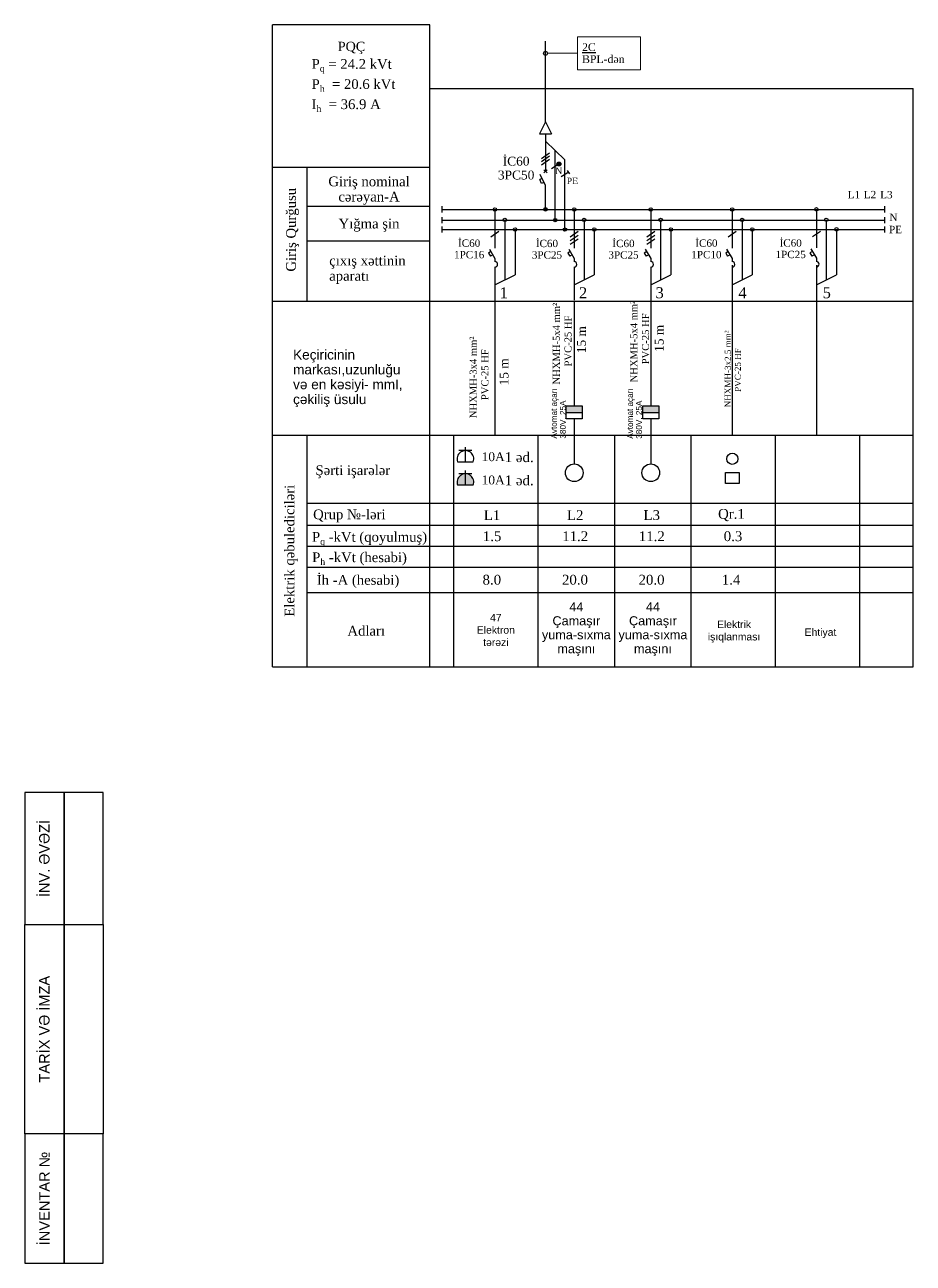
# Model space of a CAD drawing. Header units: millimetres. Extents: x 42452 to 2852333, y -419346 to 834876.
# Drawn here: x 2445786 to 2464794, y 152373 to 178883 of the extents above; entities that cross this region are included whole.
import ezdxf

# ---------------------------------------------------------------- set-up
doc = ezdxf.new("R2010")
doc.units = ezdxf.units.MM
for name, color, linetype in [('1111', 7, 'Continuous'), ('Elektrik isiqlandirma_Lightening.ET-XET', 7, 'Continuous'), ('shtamp cedvel MN', 7, 'Continuous')]:
    doc.layers.add(name, color=color, linetype=linetype)
doc.layers.add('Stamp Mətn MN', color=7, linetype='Continuous', lineweight=13)
doc.styles.add('ARİAL', font='arial.ttf')
doc.styles.add('GENERATED_STYLE_3', font='ARIAALB2.TTF')
doc.styles.add('STAMP MƏTN - MN', font='arial.ttf')

# ---------------------------------------------------------------- blocks, each defined once
blk = doc.blocks.new('Line_153', base_point=(156360232, 84644485))
at = {"layer": 'Elektrik isiqlandirma_Lightening.ET-XET', "linetype": 'Continuous'}
for p, q in [((156360260, 84644443), (156360204, 84644527)), ((156360232, 84644485), (156360042, 84644359))]:
    blk.add_line(p, q, dxfattribs=at)
blk = doc.blocks.new('Line_154', base_point=(156359982, 84644692))
at = {"layer": 'Elektrik isiqlandirma_Lightening.ET-XET', "linetype": 'Continuous', "lineweight": 0, "true_color": 0x000000}
blk.add_hatch(color=18, dxfattribs=at).paths.add_polyline_path([(156360033, 84644692), (156360029, 84644712), (156360018, 84644728), (156360002, 84644739), (156359982, 84644743), (156359963, 84644739), (156359947, 84644728), (156359936, 84644712), (156359932, 84644692), (156359936, 84644673), (156359947, 84644656), (156359963, 84644646), (156359982, 84644642), (156360002, 84644646), (156360018, 84644656), (156360029, 84644673)])
at = {"layer": 'Elektrik isiqlandirma_Lightening.ET-XET', "linetype": 'Continuous'}
blk.add_line((156359940, 84644664), (156359792, 84644566), dxfattribs=at)
blk.add_circle((156359982, 84644692), 50.6, dxfattribs=at)
blk = doc.blocks.new('Line_155', base_point=(156360137, 84643008))
at = {"layer": 'Elektrik isiqlandirma_Lightening.ET-XET', "linetype": 'Continuous', "lineweight": 0, "true_color": 0x000000}
blk.add_hatch(color=18, dxfattribs=at).paths.add_polyline_path([(156360181, 84643008), (156360178, 84643024), (156360168, 84643039), (156360154, 84643048), (156360137, 84643052), (156360120, 84643048), (156360106, 84643039), (156360096, 84643024), (156360093, 84643008), (156360096, 84642991), (156360106, 84642976), (156360120, 84642967), (156360137, 84642963), (156360154, 84642967), (156360168, 84642976), (156360178, 84642991)])
at = {"layer": 'Elektrik isiqlandirma_Lightening.ET-XET', "linetype": 'Continuous'}
blk.add_line((156360137, 84643052), (156360137, 84644803), dxfattribs=at)
blk.add_circle((156360137, 84643008), 44.2, dxfattribs=at)
blk = doc.blocks.new('Line_156', base_point=(156359637, 84643528))
at = {"layer": 'Elektrik isiqlandirma_Lightening.ET-XET', "linetype": 'Continuous', "lineweight": 0, "true_color": 0x000000}
blk.add_hatch(color=18, dxfattribs=at).paths.add_polyline_path([(156359681, 84643528), (156359678, 84643545), (156359668, 84643559), (156359654, 84643569), (156359637, 84643572), (156359620, 84643569), (156359606, 84643559), (156359596, 84643545), (156359593, 84643528), (156359596, 84643511), (156359606, 84643496), (156359620, 84643487), (156359637, 84643483), (156359654, 84643487), (156359668, 84643496), (156359678, 84643511)])
at = {"layer": 'Elektrik isiqlandirma_Lightening.ET-XET', "linetype": 'Continuous'}
blk.add_line((156359637, 84643572), (156359637, 84644139), dxfattribs=at)
blk.add_circle((156359637, 84643528), 44.2, dxfattribs=at)
blk = doc.blocks.new('Line_157', base_point=(156359887, 84643252))
at = {"layer": 'Elektrik isiqlandirma_Lightening.ET-XET', "linetype": 'Continuous', "lineweight": 0, "true_color": 0x000000}
blk.add_hatch(color=18, dxfattribs=at).paths.add_polyline_path([(156359931, 84643252), (156359928, 84643269), (156359918, 84643283), (156359904, 84643293), (156359887, 84643296), (156359870, 84643293), (156359856, 84643283), (156359846, 84643269), (156359843, 84643252), (156359846, 84643235), (156359856, 84643221), (156359870, 84643211), (156359887, 84643208), (156359904, 84643211), (156359918, 84643221), (156359928, 84643235)])
at = {"layer": 'Elektrik isiqlandirma_Lightening.ET-XET', "linetype": 'Continuous'}
blk.add_line((156359887, 84643296), (156359887, 84645041), dxfattribs=at)
blk.add_circle((156359887, 84643252), 44.2, dxfattribs=at)
blk = doc.blocks.new('Line_167', base_point=(156363518, 84643528))
at = {"layer": 'Elektrik isiqlandirma_Lightening.ET-XET', "linetype": 'Continuous'}
blk.add_line((156363518, 84643483), (156363518, 84642531), dxfattribs=at)
blk.add_circle((156363518, 84643528), 44.2, dxfattribs=at)
blk = doc.blocks.new('Line_168', base_point=(156364038, 84643010))
at = {"layer": 'Elektrik isiqlandirma_Lightening.ET-XET', "linetype": 'Continuous'}
blk.add_line((156364038, 84642966), (156364038, 84641833), dxfattribs=at)
blk.add_circle((156364038, 84643010), 44.2, dxfattribs=at)
blk = doc.blocks.new('Line_169', base_point=(156363773, 84643259))
at = {"layer": 'Elektrik isiqlandirma_Lightening.ET-XET', "linetype": 'Continuous'}
blk.add_line((156363773, 84643215), (156363773, 84642531), dxfattribs=at)
blk.add_circle((156363773, 84643259), 44.2, dxfattribs=at)
blk = doc.blocks.new('cdvgjyfv fvuf ufu')
at = {"layer": '1111', "color": 0, "ltscale": 20}
for p, q in [((0, 0), (0, 840)), ((-454, 0), (454, 0)), ((-375, 670), (375, 670))]:
    blk.add_line(p, q, dxfattribs=at)
blk.add_arc((0, 165), 483, 340.03458, 199.96542, dxfattribs=at)
blk = doc.blocks.new('STAMP - 2 MN')
at = {"layer": 'shtamp cedvel MN'}
blk.add_lwpolyline([(1500, 9000), (750, 9000), (750, 0), (750, 9000), (0, 9000), (0, 6475), (1500, 6475), (1500, 2475), (0, 2475), (0, 0), (1500, 0), (1500, 2475), (0, 2475), (0, 6475), (1500, 6475)], close=True, dxfattribs=at)
at = {"layer": 'Stamp Mətn MN', "char_height": 200, "attachment_point": 5, "rotation": 90, "style": 'STAMP MƏTN - MN'}
for s, insert, width in [('{\\fArial|b0|i0|c238|p34;İNV. }Ə{\\fArial|b0|i0|c238|p34;V}Ə{\\fArial|b0|i0|c238|p34;Zİ}', (375, 7738), 2525), ('{\\fArial|b0|i0|c238|p34;TARİX V}Ə{\\fArial|b0|i0|c238|p34; İMZA}', (375, 4475), 4000), ('{\\fArial|b0|i0|c238|p34;İNVENTAR }№', (375, 1238), 2475)]:
    blk.add_mtext(s, dxfattribs=dict(at, insert=insert, width=width))

msp = doc.modelspace()

# ---------------------------------------------------------------- hatches: boundary and pattern name
h = msp.add_hatch(color=256)
h.dxf.hatch_style = 1
h.paths.add_polyline_path([(2457713.35062, 170727.13059), (2457368.50067, 170727.13059), (2457368.50067, 170586.34806), (2457713.35062, 170586.34806)])
h = msp.add_hatch(color=256)
h.dxf.hatch_style = 1
h.paths.add_polyline_path([(2459351.61881, 170727.13059), (2459006.76886, 170727.13059), (2459006.76886, 170586.34806), (2459351.61881, 170586.34806)])
h = msp.add_hatch(color=104)
h.dxf.hatch_style = 1
edge = h.paths.add_edge_path()
edge.add_ellipse((2455213.46657, 169041.97738), major_axis=(33.01485, 211.52609), ratio=0.7806163415, start_angle=-84.536755133, end_angle=8.871114102)
edge.add_line((2455213.46657, 169254.45094), (2455213.46657, 169032.02556))
edge.add_line((2455213.46657, 169032.02556), (2455380.58704, 169032.02556))
edge = h.paths.add_edge_path()
edge.add_ellipse((2455213.46657, 169041.97738), major_axis=(-37.61086, 211.26839), ratio=0.7780793151, start_angle=349.905724187, end_angle=443.313593423)
edge.add_line((2455046.3461, 169032.02556), (2455213.46657, 169032.02556))
edge.add_line((2455213.46657, 169032.02556), (2455213.46657, 169254.45094))

# ---------------------------------------------------------------- linework, layer by layer
at = {"linetype": 'Continuous'}
for p, q in [((2451087.26875, 165141.69541), (2451087.26875, 178883.44864)), ((2454453.9534, 178883.44864), (2451087.26875, 178883.44864)), ((2454453.9534, 165141.69541), (2454453.9534, 178883.44864)), ((2454453.9534, 175826.05409), (2451087.26875, 175826.05409)), ((2451829.41552, 172959.05247), (2451829.41552, 175826.05409)), ((2454453.9534, 174992.58423), (2451829.41552, 174992.58423)), ((2454453.9534, 174252.95316), (2451829.41552, 174252.95316)), ((2454453.9534, 172959.05247), (2451087.26875, 172959.05247)), ((2451829.41552, 165141.69541), (2451829.41552, 170099.57201))]:
    msp.add_line(p, q, dxfattribs=at)
for p, q in [((2457368.50067, 170586.34806), (2457713.35062, 170586.34806)), ((2459006.76886, 170586.34806), (2459351.61881, 170586.34806))]:
    msp.add_line(p, q)
at = {"color": 7, "lineweight": 25}
for points in [[(2457368.50067, 170727.13059), (2457713.35062, 170727.13059), (2457713.35062, 170445.56553), (2457368.50067, 170445.56553)], [(2459006.76886, 170727.13059), (2459351.61881, 170727.13059), (2459351.61881, 170445.56553), (2459006.76886, 170445.56553)]]:
    msp.add_lwpolyline(points, close=True, dxfattribs=at)
at = {"color": 5, "lineweight": 25}
msp.add_lwpolyline([(2460778.14326, 169302.29992), (2461068.14326, 169302.29992), (2461068.14326, 169062.29992), (2460778.14326, 169062.29992)], close=True, dxfattribs=at)
msp.add_circle((2460923.14326, 169592.29992), 120.29848, dxfattribs=at)
for centre in [(2457540.92565, 169293.32135), (2459179.19384, 169293.32135)]:
    msp.add_circle(centre, 189.58446)
at = {"linetype": 'Continuous'}
for centre in [(2455841.43735, 173754.79289), (2457537.84698, 173754.79289), (2459176.11517, 173754.79289), (2460917.97438, 173754.79289), (2462720.18762, 173758.38817)]:
    msp.add_arc(centre, 59.57369, 272.96227837, 87.03772163, dxfattribs=at)
at = {"layer": 'Elektrik isiqlandirma_Lightening.ET-XET', "linetype": 'Continuous'}
for p, q in [((2456925.90989, 176808.7338), (2456925.90989, 178530.37367)), ((2454453.9534, 177516.32286), (2464793.65462, 177516.32286)), ((2464793.65462, 165141.69541), (2464793.65462, 177516.32286)), ((2456925.90989, 176808.7338), (2456796.73615, 176550.38632)), ((2456925.90989, 176808.7338), (2457055.08363, 176550.38632)), ((2456796.73615, 176550.38632), (2457055.08363, 176550.38632)), ((2456925.90989, 176550.38632), (2456925.90989, 175746.05186)), ((2457342.68575, 175995.81599), (2456925.90989, 176391.90782)), ((2456839.90637, 175955.93351), (2457011.91341, 176074.79238)), ((2456840.01516, 176024.35538), (2457011.80462, 176143.52851)), ((2456839.90637, 175887.44126), (2457011.91341, 176006.30013)), ((2456890.54482, 175781.09877), (2456961.27496, 175711.00494)), ((2456961.27496, 175781.09877), (2456890.54482, 175711.00494)), ((2456854.87774, 175594.29995), (2456803.34939, 175569.5204)), ((2456842.56908, 175485.48844), (2456803.34939, 175569.5204)), ((2456925.90989, 175442.10675), (2456815.58201, 175678.49483)), ((2456894.09743, 175510.26799), (2456842.56908, 175485.48844)), ((2454708.00136, 174997.15131), (2454708.00136, 174867.80648)), ((2464184.93997, 174867.80648), (2464184.93997, 174997.15131)), ((2454708.00136, 174932.47889), (2464184.93997, 174932.47889)), ((2454708.00136, 174767.29221), (2454708.00136, 174637.94739)), ((2464184.93997, 174637.94739), (2464184.93997, 174767.29221)), ((2454708.00136, 174702.6198), (2464184.93997, 174702.6198)), ((2454708.00136, 174563.55347), (2454708.00136, 174434.20864)), ((2454708.00136, 174498.88106), (2464184.93997, 174498.88106)), ((2455758.16465, 174346.8392), (2455930.51262, 174463.88279)), ((2457454.57428, 174346.8392), (2457626.92225, 174463.88279)), ((2459092.84247, 174346.8392), (2459265.19045, 174463.88279)), ((2460834.70167, 174346.8392), (2461007.04965, 174463.88279)), ((2462636.91492, 174350.43448), (2462809.26289, 174467.47807)), ((2464184.93997, 174434.20864), (2464184.93997, 174563.55347)), ((2457454.57428, 174265.69087), (2457626.92225, 174382.73446)), ((2457454.57428, 174184.54254), (2457626.92225, 174301.58614)), ((2459092.84247, 174265.69087), (2459265.19045, 174382.73446)), ((2459092.84247, 174184.54254), (2459265.19045, 174301.58614)), ((2455758.31185, 174026.89685), (2455705.84689, 173997.33105)), ((2455705.84689, 173997.33105), (2455747.12487, 173927.9458)), ((2455725.62108, 174081.84764), (2455844.51602, 173881.994)), ((2455799.58984, 173957.5116), (2455747.12487, 173927.9458)), ((2456055.54888, 174104.76794), (2456055.54888, 173420.65513)), ((2457454.72148, 174026.89685), (2457402.25652, 173997.33105)), ((2457402.25652, 173997.33105), (2457443.5345, 173927.9458)), ((2457422.03071, 174081.84764), (2457540.92565, 173881.994)), ((2457495.99947, 173957.5116), (2457443.5345, 173927.9458)), ((2457751.95851, 174104.76794), (2457751.95851, 173420.65513)), ((2459092.98967, 174026.89685), (2459040.52471, 173997.33105)), ((2459040.52471, 173997.33105), (2459081.80269, 173927.9458)), ((2459060.2989, 174081.84764), (2459179.19384, 173881.994)), ((2459134.26766, 173957.5116), (2459081.80269, 173927.9458)), ((2459390.22671, 174104.76794), (2459390.22671, 173420.65513)), ((2460834.84888, 174026.89685), (2460782.38392, 173997.33105)), ((2460782.38392, 173997.33105), (2460823.6619, 173927.9458)), ((2460802.15811, 174081.84764), (2460921.05305, 173881.994)), ((2460876.12686, 173957.5116), (2460823.6619, 173927.9458)), ((2461132.08591, 174104.76794), (2461132.08591, 173420.65513)), ((2462637.06212, 174030.49213), (2462584.59716, 174000.92633)), ((2462584.59716, 174000.92633), (2462625.87514, 173931.54108)), ((2462604.37135, 174085.44292), (2462723.26629, 173885.58928)), ((2462678.34011, 173961.10688), (2462625.87514, 173931.54108)), ((2462934.29915, 174108.36322), (2462934.29915, 173424.25041)), ((2455844.51602, 173881.994), (2455844.51602, 173814.28698)), ((2455844.51602, 173698.89409), (2455844.51602, 170099.57201)), ((2457540.92565, 173881.994), (2457540.92565, 173814.28698)), ((2459179.19384, 173881.994), (2459179.19384, 173814.28698)), ((2460921.05305, 173881.994), (2460921.05305, 173814.28698)), ((2460921.05305, 173734.25005), (2460921.05305, 170099.57201)), ((2460921.05305, 173695.29881), (2460921.05305, 173316.46908)), ((2462722.94565, 173734.78984), (2462722.94565, 170100.1118)), ((2462723.26629, 173885.58928), (2462723.26629, 173817.88226)), ((2462723.26629, 173698.89409), (2462723.26629, 173320.06436)), ((2455844.51602, 173316.46908), (2456274.17254, 173528.58871)), ((2457540.92565, 173316.46908), (2457970.58217, 173528.58871)), ((2459179.19384, 173316.46908), (2459608.85036, 173528.58871)), ((2460921.05305, 173316.46908), (2461350.70957, 173528.58871)), ((2462723.26629, 173320.06436), (2463152.92281, 173532.18399)), ((2464793.65462, 172959.05247), (2451092.06549, 172959.05247)), ((2451087.26875, 170099.57201), (2464793.65462, 170099.57201)), ((2454966.19917, 165141.69541), (2454966.19917, 170099.57201)), ((2456768.12851, 165141.69541), (2456768.12851, 170099.57201)), ((2461846.59424, 165141.69541), (2461846.59424, 170099.57201)), ((2461846.59424, 165172.14814), (2461846.59424, 170099.57201)), ((2463648.52358, 165141.69541), (2463648.52358, 170099.57201)), ((2463648.52358, 165172.14814), (2463648.52358, 170099.57201)), ((2451829.41552, 168640.37276), (2464793.65462, 168640.37276)), ((2451829.41552, 168175.56568), (2464793.65462, 168175.56568)), ((2451829.41552, 167722.45501), (2464793.65462, 167722.45501)), ((2451829.41552, 167270.22228), (2464793.65462, 167270.22228)), ((2451829.41552, 166733.49182), (2464793.65462, 166733.49182)), ((2451087.26875, 165141.69541), (2464793.65462, 165141.69541))]:
    msp.add_line(p, q, dxfattribs=at)
at = {"layer": 'Elektrik isiqlandirma_Lightening.ET-XET', "color": 8, "linetype": 'Continuous', "lineweight": 18}
for p, q in [((2456967.58717, 178272.4898), (2457481.58642, 178272.4898)), ((2457481.58642, 178272.4898), (2457611.644, 178272.4898))]:
    msp.add_line(p, q, dxfattribs=at)
at = {"layer": 'Elektrik isiqlandirma_Lightening.ET-XET', "color": 7, "linetype": 'Continuous'}
for p, q in [((2457540.92566, 173695.29881), (2457540.92565, 172986.45143)), ((2459179.19385, 173695.29881), (2459179.19384, 172986.45143)), ((2457540.92565, 172959.05247), (2457540.92565, 170727.13059)), ((2459179.19384, 172986.45143), (2459179.19384, 170727.13059)), ((2457540.92565, 170445.56553), (2457540.92565, 169482.90581)), ((2459179.19384, 170445.56553), (2459179.19384, 169482.90581)), ((2458406.3967, 165142.57201), (2458406.3967, 170099.57201)), ((2460044.66489, 165142.57201), (2460044.66489, 170099.57201))]:
    msp.add_line(p, q, dxfattribs=at)
at = {"layer": 'Elektrik isiqlandirma_Lightening.ET-XET', "color": 1, "lineweight": 18, "flags": 128}
msp.add_lwpolyline([(2457611.644, 178627.28734), (2458958.48673, 178627.28734), (2458958.48673, 177917.69226), (2457611.644, 177917.69226)], close=True, dxfattribs=at)
at = {"layer": 'Elektrik isiqlandirma_Lightening.ET-XET', "linetype": 'Continuous'}
msp.add_circle((2456925.90989, 178272.4898), 41.67728, dxfattribs=at)

# ---------------------------------------------------------------- block references
at = {"color": 4, "lineweight": 25, "xscale": 0.3684981411695097, "yscale": 0.3684966643921281, "zscale": 0.3684967944412932}
for p in [(2455213.46657, 169529.57377), (2455213.46657, 169032.02556)]:
    msp.add_blockref('cdvgjyfv fvuf ufu', p, dxfattribs=at)
at = {"layer": 'Elektrik isiqlandirma_Lightening.ET-XET', "linetype": 'Continuous'}
for name, p, xscale, yscale, zscale in [('Line_157', (2457134.29782, 174702.6198), 0.8335455826161055, 0.8335455826161055, 0.8335455826161055), ('Line_154', (2457213.81926, 175903.15805), 0.8335455826161055, 0.8335455826161055, 0.8335455826161055), ('Line_153', (2457422.20719, 175730.59566), 0.8335455826161055, 0.8335455826161055, 0.8335455826161055), ('Line_155', (2457342.68575, 174498.88106), 0.8335455826161055, 0.8335455826161055, 0.8335455826161055), ('Line_156', (2456925.90989, 174932.47889), 0.8335455826161055, 0.8335455826161055, 0.8335455826161055), ('Line_167', (2462723.08891, 174931.9391), 0.8259916270630292, 0.8259916270630292, 0.8259916270630292), ('Line_167', (2455844.33863, 174928.34382), 0.8259916270630292, 0.8259916270630292, 0.8259916270630292), ('Line_169', (2456055.54888, 174706.5244), 0.8259916270630292, 0.8259916270630292, 0.8259916270630292), ('Line_167', (2457540.74826, 174928.34382), 0.8259916270630292, 0.8259916270630292, 0.8259916270630292), ('Line_169', (2457751.95851, 174706.5244), 0.8259916270630292, 0.8259916270630292, 0.8259916270630292), ('Line_167', (2459179.01646, 174928.34382), 0.8259916270630292, 0.8259916270630292, 0.8259916270630292), ('Line_169', (2459390.22671, 174706.5244), 0.8259916270630292, 0.8259916270630292, 0.8259916270630292), ('Line_167', (2460920.87566, 174928.34382), 0.8259916270630292, 0.8259916270630292, 0.8259916270630292), ('Line_169', (2461132.08591, 174706.5244), 0.8259916270630292, 0.8259916270630292, 0.8259916270630292), ('Line_169', (2462934.29915, 174710.11968), 0.8259916270630292, 0.8259916270630292, 0.8259916270630292), ('Line_168', (2456274.17254, 174500.57971), 0.8259916270630292, 0.8259916270630292, 0.8259916270630292), ('Line_168', (2457970.58217, 174500.57971), 0.8259916270630292, 0.8259916270630292, 0.8259916270630292), ('Line_168', (2459608.85036, 174500.57971), 0.8259916270630292, 0.8259916270630292, 0.8259916270630292), ('Line_168', (2461350.70957, 174500.57971), 0.8259916270630292, 0.8259916270630292, 0.8259916270630292), ('Line_168', (2463152.92281, 174504.17499), 0.8259916270630292, 0.8259916270630292, 0.8259916270630292)]:
    msp.add_blockref(name, p, dxfattribs=dict(at, xscale=xscale, yscale=yscale, zscale=zscale))
at = {"layer": 'shtamp cedvel MN', "xscale": 1.119467079843097, "yscale": 1.119467079843097, "zscale": 1.119467079843097}
msp.add_blockref('STAMP - 2 MN', (2445785.54296, 152373.14116), dxfattribs=at)

# ---------------------------------------------------------------- texts
at = {"linetype": 'Continuous', "style": 'GENERATED_STYLE_3'}
for s, insert, char_height, attachment_point, line_spacing_factor in [('\\A1;{\\fTimes New Roman|b0|i0|c0|p18;Giriş \\fTimes New Roman|b0|i0|c0|p18;nominal \\P\\fTimes New Roman|b0|i0|c0|p18;cərəyan-A}', (2453150.588, 175332.96003), 208.3863957, 5, 0.939614), ('\\A1;{\\fTimes New Roman|b0|i0|c0|p18;çıxış x\\fTimes New Roman|b0|i0|c204|p18;ə\\fTimes New Roman|b0|i0|c0|p18;ttinin \\Paparatı}', (2452299.25342, 173638.08394), 208.38639565, 4, 0.939577), ('\\A1;{\\fArial|b0|i0|c162|p34;Ke\\fArial|b0|i0|c238|p34;ç\\fArial|b0|i0|c162|p34;iricinin \\Pmarkası,uzunluğu\\Pvə en kəsiyi- mm}І{\\fArial|b0|i0|c162|p34;,\\Pçəkiliş üsulu}', (2451525.75045, 171312.66838), 208.3863957, 4, 0.915369)]:
    msp.add_mtext(s, dxfattribs=dict(at, insert=insert, char_height=char_height, attachment_point=attachment_point, line_spacing_factor=line_spacing_factor))
at = {"linetype": 'Continuous', "char_height": 208.3863957, "rotation": 90, "style": 'GENERATED_STYLE_3'}
for s, insert, attachment_point in [('\\A1;{\\fTimes New Roman|b0|i0|c0|p18;Giriş Qurğusu}', (2451515.17364, 173599.54226), 4), ('\\A1;{\\fTimes New Roman|b0|i0|c204|p18;Elektrik qəbulediciləri}', (2451482.8863, 167624.84885), 5)]:
    msp.add_mtext(s, dxfattribs=dict(at, insert=insert, attachment_point=attachment_point))
at = {"linetype": 'Continuous', "style": 'GENERATED_STYLE_3'}
for s, insert, char_height, attachment_point in [('\\A1;{\\fTimes New Roman|b0|i0|c0|p18;Yığma şin}', (2453150.588, 174593.32893), 208.3863957, 5), ('\\A1;{\\fTimes New Roman|b0|i0|c0|p18;Şərti işarələr\\fTimes New Roman|b0|i0|c0|p18;  }', (2452805.08784, 169314.46442), 208.3863957, 5), ('\\A1;{\\fTimes New Roman|b0|i0|c0|p18;Qrup №-ləri}', (2451954.49853, 168369.44263), 208.3863957, 4), ('\\A1;{\\fTimes New Roman|b0|i0|c0|p18;P\\H0.66x;\\S ^ q;\\H1.5152x; -kVt (qoyulmuş)}', (2453162.21406, 167917.35505), 208.3863957, 5), ('\\A1;{\\fTimes New Roman|b0|i0|c0|p18;P\\fTimes New Roman|b0|i0|c0|p18;\\A1{\\H.66x;\\S ^ h;}\\fTimes New Roman|b0|i0|c0|p18; -kVt (hesabi)}', (2452947.38863, 167481.28783), 208.38639565, 5), ('\\A1;{\\fTimes New Roman|b0|i0|c0|p18;İh -A (hesabi)}', (2452915.49749, 166965.24576), 208.3863957, 5), ('\\A1;{\\fTimes New Roman|b0|i0|c0|p18;Adları}', (2453090.30938, 165909.71594), 208.3863957, 5)]:
    msp.add_mtext(s, dxfattribs=dict(at, insert=insert, char_height=char_height, attachment_point=attachment_point))
at = {"layer": 'Elektrik isiqlandirma_Lightening.ET-XET', "linetype": 'Continuous', "style": 'GENERATED_STYLE_3'}
for s, insert, char_height, attachment_point in [('\\A1;{\\fTimes New Roman|b0|i0|c238|p18;P\\fTimes New Roman|b0|i0|c204|p18;Q\\fTimes New Roman|b0|i0|c238|p18;Ç\\fTimes New Roman|b0|i0|c204|p18;  }', (2452775.51043, 178387.64218), 200, 5), ('\\A1;{\\fTimes New Roman|b0|i0|c0|p18;N\\fTimes New Roman|b0|i0|c0|p18;\\H1.256997x; }', (2457135.61067, 175754.20335), 136.9555901, 4), ('\\A1;{\\fTimes New Roman|b0|i0|c0|p18;PE\\fTimes New Roman|b0|i0|c0|p18; }', (2457381.33437, 175540.85162), 136.9555901, 4), ('\\A1;{\\fTimes New Roman|b0|i0|c0|p18;L1}', (2463525.94397, 175247.73269), 158.0256809, 5), ('\\A1;{\\fTimes New Roman|b0|i0|c0|p18;L2}', (2463869.81203, 175248.66057), 158.0256809, 5), ('\\A1;{\\fTimes New Roman|b0|i0|c0|p18;L3}', (2464220.64337, 175246.43566), 158.0256809, 5), ('\\A1;{\\fTimes New Roman|b0|i0|c0|p18;N\\fTimes New Roman|b0|i0|c0|p18; }', (2464370.63138, 174760.60521), 158.0256809, 5), ('\\A1;{\\fTimes New Roman|b0|i0|c0|p18;PE\\fTimes New Roman|b0|i0|c0|p18; }', (2464415.45855, 174501.35043), 158.0256809, 5), ('\\A1;{\\fTimes New Roman|b0|i0|c204|p18;1.\\fTimes New Roman|b0|i0|c238|p18;5}', (2455783.97283, 167933.62995), 210.7009078, 5), ('\\A1;{\\fTimes New Roman|b0|i0|c204|p18;1\\fTimes New Roman|b0|i0|c238|p18;1.2}', (2457562.29339, 167933.62995), 210.7009078, 5), ('\\A1;{\\fTimes New Roman|b0|i0|c204|p18;1\\fTimes New Roman|b0|i0|c238|p18;1.2}', (2459200.56158, 167933.62995), 210.7009078, 5)]:
    msp.add_mtext(s, dxfattribs=dict(at, insert=insert, char_height=char_height, attachment_point=attachment_point))
at = {"layer": 'Elektrik isiqlandirma_Lightening.ET-XET', "insert": (2457708.56336, 178274.70801), "char_height": 166.7091165, "width": 1315.3049042, "attachment_point": 4, "line_spacing_factor": 0.9227, "style": 'GENERATED_STYLE_3'}
msp.add_mtext('\\A1;{\\fTimes New Roman|b0|i0|c238|p18;\\L2C\\fTimes New Roman|b0|i0|c204|p18;\\P\\fTimes New Roman|b0|i0|c238|p18;\\lBPL-\\fTimes New Roman|b0|i0|c204|p18;dən  }', dxfattribs=at)
at = {"layer": 'Elektrik isiqlandirma_Lightening.ET-XET', "linetype": 'Continuous', "style": 'GENERATED_STYLE_3'}
for s, insert, char_height, attachment_point, line_spacing_factor in [('\\A1;{\\fTimes New Roman|b0|i0|c204|p18;P\\H0.66x;\\S ^ q;\\H1.5152x; = 2\\fTimes New Roman|b0|i0|c238|p18;4\\fTimes New Roman|b0|i0|c204|p18;.2 kVt\\P\\H0.99997x;P\\H0.66x;\\S ^ h;\\H1.5152x;  =\\fTimes New Roman|b0|i0|c238|p18; 20.6\\fTimes New Roman|b0|i0|c204|p18; kVt\\PI\\H0.66x;\\S ^ h;\\H1.5152x;  = 3\\fTimes New Roman|b0|i0|c238|p18;6.9\\fTimes New Roman|b0|i0|c204|p18; A}', (2451921.72794, 177614.14172), 208.38639565, 4, 1.066525), ('\\A1;{\\fTimes New Roman|b0|i0|c204|p18;İC60\\P3PC\\fTimes New Roman|b0|i0|c238|p18;50}', (2456298.18998, 175814.00013), 189.6308171, 5, 0.938829), ('\\A1;{\\fTimes New Roman|b0|i0|c204|p18;İC60\\P1PC10}', (2460369.53392, 174084.79973), 157.0550408, 5, 0.938829), ('\\A1;{\\fTimes New Roman|b0|i0|c204|p18;İC60\\P1PC\\fTimes New Roman|b0|i0|c238|p18;25}', (2462171.74716, 174088.39501), 157.0550408, 5, 0.938829)]:
    msp.add_mtext(s, dxfattribs=dict(at, insert=insert, char_height=char_height, attachment_point=attachment_point, line_spacing_factor=line_spacing_factor))
at = {"layer": 'Elektrik isiqlandirma_Lightening.ET-XET', "linetype": 'Continuous', "width": 831.0558875, "attachment_point": 5, "line_spacing_factor": 0.938829, "style": 'GENERATED_STYLE_3'}
for s, insert, char_height in [('\\A1;{\\fTimes New Roman|b0|i0|c204|p18;İC60\\P1PC1\\fTimes New Roman|b0|i0|c238|p18;6}', (2455292.99689, 174084.79973), 157.0550408), ('\\A1;{\\fTimes New Roman|b0|i0|c204|p18;İC60\\P\\fTimes New Roman|b0|i0|c238|p18;3\\fTimes New Roman|b0|i0|c204|p18;PC\\fTimes New Roman|b0|i0|c238|p18;25}', (2456957.20681, 174078.36344), 157.05504077), ('\\A1;{\\fTimes New Roman|b0|i0|c204|p18;İC60\\P\\fTimes New Roman|b0|i0|c238|p18;3\\fTimes New Roman|b0|i0|c204|p18;PC\\fTimes New Roman|b0|i0|c238|p18;25}', (2458595.475, 174078.36344), 157.05504077)]:
    msp.add_mtext(s, dxfattribs=dict(at, insert=insert, char_height=char_height))
at = {"layer": 'Elektrik isiqlandirma_Lightening.ET-XET', "color": 3, "linetype": 'Continuous', "attachment_point": 5, "style": 'GENERATED_STYLE_3'}
for s, insert, char_height, width in [('\\A1;{\\fTimes New Roman|b0|i0|c238|p18;1}', (2456033.8931, 173146.34942), 235.0916651, 596.7848819), ('\\A1;{\\fTimes New Roman|b0|i0|c238|p18;2}', (2457730.30273, 173146.34942), 235.0916651, 596.7848819), ('\\A1;{\\fTimes New Roman|b0|i0|c238|p18;3}', (2459368.57092, 173146.34942), 235.0916651, 596.7848819), ('\\A1;{\\fTimes New Roman|b0|i0|c238|p18;4}', (2461141.67686, 173146.34942), 235.0916651, 596.7848819), ('\\A1;{\\fTimes New Roman|b0|i0|c238|p18;5}', (2462943.56947, 173146.34942), 235.0916651, 596.7848819), ('\\A1;{\\fTimes New Roman|b0|i0|c238|p18;L\\fTimes New Roman|b0|i0|c0|p18;1}', (2455782.47506, 168386.53528), 210.7009078, 331.3184427), ('\\A1;{\\fTimes New Roman|b0|i0|c238|p18;L2}', (2457560.79562, 168386.53528), 210.7009078, 331.3184427), ('\\A1;{\\fTimes New Roman|b0|i0|c238|p18;L3}', (2459199.06381, 168386.53528), 210.7009078, 331.3184427), ('\\A1;{\\fTimes New Roman|b0|i0|c204|p18;Qr.\\fTimes New Roman|b0|i0|c238|p18;1}', (2460905.37562, 168387.96657), 210.7009078, 1432.5046048)]:
    msp.add_mtext(s, dxfattribs=dict(at, insert=insert, char_height=char_height, width=width))
at = {"layer": 'Elektrik isiqlandirma_Lightening.ET-XET', "linetype": 'Continuous', "rotation": 90, "style": 'GENERATED_STYLE_3'}
for s, insert, char_height, attachment_point in [('{\\fTimes New Roman|b0|i0|c238|p18;\\C7; \\fTimes New Roman|b0|i0|c204|p18;\\C0;NHXMH-\\fTimes New Roman|b0|i0|c0|p18;5\\fTimes New Roman|b0|i0|c204|p18;х\\fTimes New Roman|b0|i0|c238|p18;4\\C7; mm²\\fTimes New Roman|b0|i0|c204|p18;\\C0;\\P\\fTimes New Roman|b0|i0|c238|p18;\\C7;   PVC-25 \\fTimes New Roman|b0|i0|c204|p18;\\C0;H\\fTimes New Roman|b0|i0|c238|p18;\\C7;F}', (2457083.03885, 172029.08551), 150, 2), ('{\\fTimes New Roman|b0|i0|c238|p18;\\C7; \\fTimes New Roman|b0|i0|c204|p18;\\C0;NHXMH-\\fTimes New Roman|b0|i0|c0|p18;5\\fTimes New Roman|b0|i0|c204|p18;х\\fTimes New Roman|b0|i0|c238|p18;4\\C7; mm²\\fTimes New Roman|b0|i0|c204|p18;\\C0;\\P\\fTimes New Roman|b0|i0|c238|p18;\\C7;   PVC-25 \\fTimes New Roman|b0|i0|c204|p18;\\C0;H\\fTimes New Roman|b0|i0|c238|p18;\\C7;F}', (2458740.87854, 172074.70001), 150, 2), ('\\A1;{\\fTimes New Roman|b0|i0|c238|p18;15\\fTimes New Roman|b0|i0|c204|p18; m}', (2457696.39716, 171853.2378), 189.0809287, 4), ('\\A1;{\\fTimes New Roman|b0|i0|c238|p18;15\\fTimes New Roman|b0|i0|c204|p18; m}', (2459359.50284, 171882.04797), 189.0809287, 4), ('{\\fTimes New Roman|b0|i0|c238|p18;\\C7; \\fTimes New Roman|b0|i0|c204|p18;\\C0;NHXMH-\\fTimes New Roman|b0|i0|c238|p18;3\\fTimes New Roman|b0|i0|c204|p18;х\\fTimes New Roman|b0|i0|c238|p18;2.5\\C7; mm²\\fTimes New Roman|b0|i0|c204|p18;\\C0;\\P\\fTimes New Roman|b0|i0|c238|p18;\\C7;PVC-25 \\fTimes New Roman|b0|i0|c204|p18;\\C0;H\\fTimes New Roman|b0|i0|c238|p18;\\C7;F }', (2460762.73968, 171493.08212), 128.62430788, 2), ('{\\fTimes New Roman|b0|i0|c238|p18;\\C7; \\fTimes New Roman|b0|i0|c204|p18;\\C0;NHXMH-3х\\fTimes New Roman|b0|i0|c238|p18;4\\C7; mm²\\fTimes New Roman|b0|i0|c204|p18;\\C0;\\P\\fTimes New Roman|b0|i0|c238|p18;\\C7;   PVC-25 \\fTimes New Roman|b0|i0|c204|p18;\\C0;H\\fTimes New Roman|b0|i0|c238|p18;\\C7;F}', (2455304.61677, 171307.84626), 150, 2), ('\\A1;{\\fTimes New Roman|b0|i0|c238|p18;15\\fTimes New Roman|b0|i0|c204|p18; m}', (2456040.22368, 171163.86215), 189.0809287, 4)]:
    msp.add_mtext(s, dxfattribs=dict(at, insert=insert, char_height=char_height, attachment_point=attachment_point))
at = {"layer": 'Elektrik isiqlandirma_Lightening.ET-XET', "char_height": 125, "width": 1469.7729325, "attachment_point": 4, "rotation": 90, "line_spacing_factor": 0.9227, "style": 'GENERATED_STYLE_3'}
for insert in [(2457214.40579, 170024.97086), (2458842.22157, 170022.49835)]:
    msp.add_mtext('\\A1;{\\fArial|b0|i0|c0|p34;Avtomat açar\\fArial|b0|i0|c238|p34;ı\\fArial|b0|i0|c0|p34; 380V, 25A}', dxfattribs=dict(at, insert=insert))
at = {"layer": 'Elektrik isiqlandirma_Lightening.ET-XET', "color": 7, "linetype": 'Continuous', "attachment_point": 5, "style": 'GENERATED_STYLE_3'}
for s, insert, char_height in [('\\A1;{\\fTimes New Roman|b0|i0|c204|p18;10\\fTimes New Roman|b0|i0|c238|p18;A}', (2455806.91379, 169635.78556), 189.8205617), ('\\A1;{\\fTimes New Roman|b0|i0|c238|p18;1\\fTimes New Roman|b0|i0|c204|p18; \\fTimes New Roman|b0|i0|c238|p18;əd\\fTimes New Roman|b0|i0|c204|p18;.\\fTimes New Roman|b0|i0|c238|p18;  }', (2456363.17881, 169625.78871), 211.85324408), ('\\A1;{\\fTimes New Roman|b0|i0|c204|p18;10\\fTimes New Roman|b0|i0|c238|p18;A}', (2455806.91379, 169138.23734), 189.8205617), ('\\A1;{\\fTimes New Roman|b0|i0|c238|p18;1\\fTimes New Roman|b0|i0|c204|p18; \\fTimes New Roman|b0|i0|c238|p18;əd\\fTimes New Roman|b0|i0|c204|p18;.\\fTimes New Roman|b0|i0|c238|p18;  }', (2456363.17881, 169128.24049), 211.85324408), ('\\A1;{\\fArial|b0|i0|c0|p34;Ehtiyat}', (2462809.37636, 165857.52138), 158.8918572)]:
    msp.add_mtext(s, dxfattribs=dict(at, insert=insert, char_height=char_height))
at = {"layer": 'Elektrik isiqlandirma_Lightening.ET-XET', "linetype": 'Continuous', "char_height": 210.7009078, "attachment_point": 5, "style": 'GENERATED_STYLE_3'}
for s, insert, width in [('\\A1;{\\fTimes New Roman|b0|i0|c204|p18;0.3}', (2460938.3049, 167933.57123), 561.3329007), ('\\A1;{\\fTimes New Roman|b0|i0|c238|p18;8.0}', (2455778.59035, 167002.00664), 712.0063638), ('\\A1;{\\fTimes New Roman|b0|i0|c238|p18;20.0}', (2457556.9109, 167002.00664), 712.0063638), ('\\A1;{\\fTimes New Roman|b0|i0|c238|p18;20.0}', (2459195.17909, 167002.00664), 712.0063638), ('\\A1;{\\fTimes New Roman|b0|i0|c204|p18;1.4}', (2460896.05248, 167001.94791), 834.9303153)]:
    msp.add_mtext(s, dxfattribs=dict(at, insert=insert, width=width))
at = {"layer": 'Elektrik isiqlandirma_Lightening.ET-XET', "color": 7, "linetype": 'Continuous', "char_height": 193.8096448, "attachment_point": 5, "line_spacing_factor": 0.925008, "style": 'ARİAL'}
for insert in [(2457586.68428, 165945.95715), (2459224.95248, 165945.95715)]:
    msp.add_mtext('\\A1;{\\fArial|b0|i0|c238|p34;44\\PÇamaşır\\Pyuma-sıxma\\Pmaşını}', dxfattribs=dict(at, insert=insert))
at = {"layer": 'Elektrik isiqlandirma_Lightening.ET-XET', "color": 7, "linetype": 'Continuous', "attachment_point": 5, "style": 'GENERATED_STYLE_3'}
for s, insert, char_height, width in [('\\A1;{\\fArial|b0|i0|c0|p34;47\\PElektron\\Pt\\fArial|b0|i0|c204|p34;\\C256;ə\\fArial|b0|i0|c0|p34;r\\fArial|b0|i0|c204|p34;ə\\fArial|b0|i0|c0|p34;zi}', (2455864.18874, 165927.87924), 158.89185719, 984.8348733), ('\\A1;{\\fArial|b0|i0|c0|p34;Elektrik \\Pi\\fArial|b0|i0|c238|p34;şı\\fArial|b0|i0|c0|p34;qlanmas\\fArial|b0|i0|c238|p34;ı}', (2460960.4034, 165891.94906), 158.8918572, 1409.4780169)]:
    msp.add_mtext(s, dxfattribs=dict(at, insert=insert, char_height=char_height, width=width))

doc.saveas('drawing.dxf')
